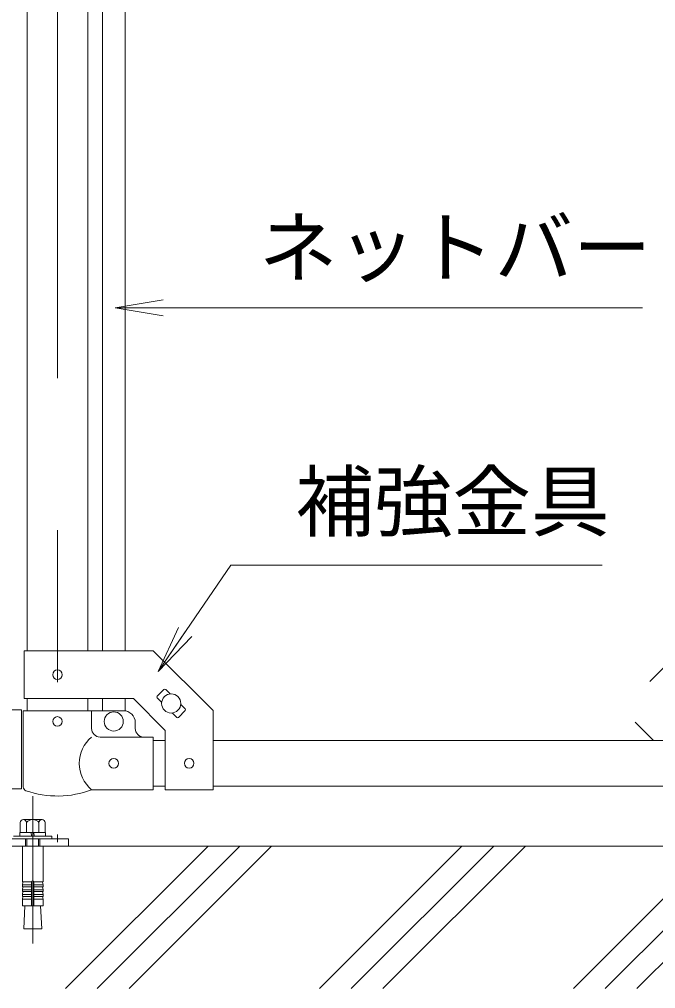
# Model space of a CAD drawing. Units: millimetres, scale not verified. Extents: x -4200 to 4200, y -2970 to 2970.
# Drawn here: x -2568 to -2036, y -508 to 302 of the extents above; entities that cross this region are included whole.
import ezdxf
from ezdxf.enums import TextEntityAlignment as Align

# ---------------------------------------------------------------- set-up
doc = ezdxf.new("R2010")
doc.units = ezdxf.units.MM
doc.header["$LTSCALE"] = 20
doc.linetypes.add('USER1', pattern=[50.8, 31.75, -6.35, 6.35, -6.35])
for name, color, linetype, lineweight in [('0-1_D-STR-TXT', 7, 'Continuous', 9), ('0-2_D-BMK', 2, 'USER1', 13), ('0-3_D-STR1', 1, 'Continuous', 18), ('0-4_D-STR3', 3, 'Continuous', 13), ('0-6_0', 3, 'Continuous', 18), ('0-7_D-STR2', 7, 'Continuous', 9), ('0-9_D-BGD', 7, 'Continuous', 9)]:
    doc.layers.add(name, color=color, linetype=linetype, lineweight=lineweight)
doc.styles.add('ＭＳ ゴシック', font='')
doc.styles.get('ＭＳ ゴシック').set_extended_font_data('MS Gothic')

# ---------------------------------------------------------------- blocks, each defined once
blk = doc.blocks.new('_Open')
at = {"layer": '0-6_0', "color": 7, "lineweight": 9}
blk.add_line((-20, 3.33), (0, 0), dxfattribs=at)
blk.add_lwpolyline([(-20, -3.33), (0, 0), (-20, 0)], dxfattribs=at)

msp = doc.modelspace()

# ---------------------------------------------------------------- linework, layer by layer
at = {"layer": '0-1_D-STR-TXT'}
msp.add_line((-2047.05, 60.69), (-2485.64, 60.69), dxfattribs=at)
msp.add_lwpolyline([(-2080.99, -154.05), (-2391.05, -154.05), (-2450.76, -241.19)], dxfattribs=at)
at = {"layer": '0-2_D-BMK'}
for p, q in [((-2535.9, 1653.1), (-2535.9, -385.29)), ((-2556.55, -347.03), (-2556.55, -470.04))]:
    msp.add_line(p, q, dxfattribs=at)
at = {"layer": '0-3_D-STR1'}
for p, q in [((-2561.3, 611.37), (-2561.3, -225.58)), ((-2510.5, 611.37), (-2510.5, -225.58)), ((-2561.3, -265.58), (-2561.3, -275.63)), ((-2510.5, -265.58), (-2510.5, -275.63)), ((-2455.9, -300.63), (-2445.9, -300.63)), ((-2405.9, -300.63), (-1806.7, -300.63)), ((-2455.9, -338.63), (-2445.9, -338.63)), ((-2405.9, -338.63), (-1806.7, -338.63))]:
    msp.add_line(p, q, dxfattribs=at)
at = {"layer": '0-4_D-STR3'}
for p, q in [((-2498.4, 608.87), (-2498.4, -225.58)), ((-2479.4, 608.87), (-2479.4, -225.58)), ((-2563.6, -265.58), (-2563.6, -225.58)), ((-2452.56, -263.57), (-2446.91, -257.92)), ((-2445.49, -257.92), (-2441.78, -261.63)), ((-2563.6, -265.58), (-2472.46, -265.58)), ((-2498.4, -265.58), (-2498.4, -275.63)), ((-2479.4, -265.58), (-2479.4, -275.63)), ((-2472.46, -265.58), (-2445.9, -292.15)), ((-2452.56, -264.99), (-2448.85, -268.7)), ((-2565.85, -274.93), (-2656.55, -274.93)), ((-2565.85, -274.93), (-2565.85, -340.93)), ((-2432.94, -270.46), (-2429.23, -274.18)), ((-2564.45, -275.63), (-2507.35, -275.63)), ((-2564.45, -275.63), (-2564.45, -339.33)), ((-2507.35, -275.63), (-2507.35, -290.63)), ((-2507.35, -275.63), (-2480.9, -275.63)), ((-2440.02, -277.53), (-2436.3, -281.25)), ((-2434.89, -281.25), (-2429.23, -275.59)), ((-2405.9, -341.83), (-2405.9, -275.58)), ((-2470.9, -290.63), (-2470.9, -285.63)), ((-2455.9, -297.63), (-2500.35, -297.63)), ((-2455.9, -341.63), (-2455.9, -297.63)), ((-2445.9, -341.83), (-2445.9, -292.15)), ((-2565.85, -340.93), (-2681.55, -340.93)), ((-2455.9, -341.63), (-2507.35, -341.63)), ((-2445.9, -341.83), (-2405.9, -341.83)), ((-2566.94, -369.03), (-2566.94, -377.33)), ((-2548.75, -366.53), (-2564.34, -366.53)), ((-2562.55, -366.53), (-2550.55, -366.53)), ((-2561.74, -377.33), (-2561.74, -369.03)), ((-2551.35, -377.33), (-2551.35, -369.03)), ((-2546.15, -377.33), (-2546.15, -369.03)), ((-2540.55, -380.33), (-2572.55, -380.33)), ((-2545.8, -377.33), (-2567.3, -377.33)), ((-2567.3, -377.33), (-2567.3, -380.33)), ((-2567.3, -380.33), (-2545.8, -380.33)), ((-2566.94, -377.33), (-2546.15, -377.33)), ((-2558.05, -377.33), (-2557.24, -380.33)), ((-2555.05, -380.33), (-2555.85, -377.33)), ((-2545.8, -380.33), (-2545.8, -377.33)), ((-2540.55, -382.63), (-2540.55, -380.33)), ((-2562.54, -382.63), (-2562.54, -388.63)), ((-2561.46, -388.63), (-2561.46, -382.63)), ((-2551.62, -388.63), (-2551.62, -382.63)), ((-2550.54, -388.63), (-2550.54, -382.63)), ((-2565.2, -388.63), (-2565.2, -418.67)), ((-2547.9, -388.63), (-2547.9, -418.67)), ((-2557.55, -418.67), (-2565.2, -418.67)), ((-2565.2, -421.17), (-2564.76, -418.71)), ((-2557.55, -418.67), (-2557.55, -438.63)), ((-2555.55, -418.67), (-2547.9, -418.67)), ((-2555.55, -418.67), (-2555.55, -438.63)), ((-2547.9, -421.17), (-2548.33, -418.71)), ((-2565.2, -421.17), (-2557.55, -421.17)), ((-2565.2, -421.17), (-2565.2, -422.67)), ((-2565.2, -422.67), (-2557.55, -422.67)), ((-2565.2, -425.17), (-2564.76, -422.71)), ((-2565.2, -425.17), (-2557.55, -425.17)), ((-2565.2, -425.17), (-2565.2, -426.67)), ((-2565.2, -426.67), (-2557.55, -426.67)), ((-2565.2, -429.17), (-2564.76, -426.71)), ((-2547.9, -421.17), (-2555.55, -421.17)), ((-2547.9, -422.67), (-2555.55, -422.67)), ((-2547.9, -425.17), (-2555.55, -425.17)), ((-2547.9, -426.67), (-2555.55, -426.67)), ((-2547.9, -425.17), (-2548.33, -422.71)), ((-2547.9, -429.17), (-2548.33, -426.71)), ((-2547.9, -421.17), (-2547.9, -422.67)), ((-2547.9, -425.17), (-2547.9, -426.67)), ((-2565.2, -429.17), (-2557.55, -429.17)), ((-2565.2, -429.17), (-2565.2, -430.67)), ((-2565.2, -433.13), (-2564.76, -430.67)), ((-2565.2, -430.67), (-2557.55, -430.67)), ((-2565.2, -433.13), (-2557.55, -433.13)), ((-2565.2, -433.13), (-2565.2, -438.63)), ((-2547.9, -429.17), (-2555.55, -429.17)), ((-2547.9, -430.67), (-2555.55, -430.67)), ((-2547.9, -433.13), (-2555.55, -433.13)), ((-2547.9, -433.13), (-2548.33, -430.67)), ((-2547.9, -429.17), (-2547.9, -430.67)), ((-2547.9, -433.13), (-2547.9, -438.63)), ((-2565.2, -438.63), (-2547.9, -438.63)), ((-2563.04, -438.63), (-2564.12, -457.73)), ((-2550.05, -438.63), (-2548.97, -457.73)), ((-2548.97, -457.73), (-2564.12, -457.73))]:
    msp.add_line(p, q, dxfattribs=at)
msp.add_lwpolyline([(-2563.6, -225.58), (-2455.9, -225.58), (-2405.9, -275.58)], dxfattribs=at)
msp.add_lwpolyline([(-2676.55, -388.63), (-2526.55, -388.63), (-2526.55, -382.63), (-2676.55, -382.63)], close=True, dxfattribs=at)
for centre, radius in [((-2535.9, -245.58), 4), ((-2440.9, -269.58), 8), ((-2535.9, -284.63), 4), ((-2488.9, -284.63), 8), ((-2425.9, -319.58), 4), ((-2488.9, -319.63), 4)]:
    msp.add_circle(centre, radius, dxfattribs=at)
for centre, radius, start, end in [((-2446.2, -258.62), 1, 45, 135), ((-2451.86, -264.28), 1, 135, 225), ((-2429.94, -274.89), 1, 315, 45), ((-2480.9, -285.63), 10, 0, 90), ((-2435.59, -280.54), 1, 225, 315), ((-2500.35, -290.63), 7, 180, 270), ((-2463.9, -290.63), 7, 180, 270), ((-2489.15, -319.63), 28.55, 129.59418, 230.40582), ((-2561.15, -339.33), 3.3, 180, 250.77949), ((-2535.9, -266.9), 80, 250.77949, 290.9084), ((-2564.34, -369.13), 2.6, 2.20423, 177.79577), ((-2556.55, -373.18), 6.65, 38.61324, 141.38676), ((-2548.75, -369.13), 2.6, 2.20423, 177.79577), ((-2556.55, -418.67), 1, 0, 180)]:
    msp.add_arc(centre, radius, start, end, dxfattribs=at)
at = {"layer": '0-7_D-STR2'}
for p, q in [((-2041.06, -251.36), (-1733.2, 56.5)), ((-2037.89, -300.63), (-2053.36, -285.17))]:
    msp.add_line(p, q, dxfattribs=at)
at = {"layer": '0-9_D-BGD'}
for p, q in [((-1251.55, -388.63), (-2951.55, -388.63)), ((-2529.14, -507.69), (-2410.08, -388.63)), ((-2502.62, -507.69), (-2383.56, -388.63)), ((-2476.11, -507.69), (-2357.05, -388.63)), ((-2317.01, -507.69), (-2197.95, -388.63)), ((-2290.49, -507.69), (-2171.43, -388.63)), ((-2263.97, -507.69), (-2144.91, -388.63)), ((-2104.88, -507.69), (-1985.81, -388.63)), ((-2078.36, -507.69), (-1959.3, -388.63)), ((-2051.84, -507.69), (-1932.78, -388.63))]:
    msp.add_line(p, q, dxfattribs=at)

# ---------------------------------------------------------------- block references
at = {"layer": '0-1_D-STR-TXT', "xscale": 2, "yscale": 2}
for p, rotation in [((-2487.64, 60.69), 180), ((-2451.89, -242.84), 235.58239)]:
    msp.add_blockref('_Open', p, dxfattribs=dict(at, rotation=rotation))

# ---------------------------------------------------------------- texts
at = {"layer": '0-1_D-STR-TXT', "style": 'ＭＳ ゴシック'}
for s, p in [('ネットバー', (-2367.61, 72.64)), ('補強金具', (-2337.08, -139.43))]:
    msp.add_text(s, height=48.09, dxfattribs=at).set_placement(p, align=Align.BOTTOM_LEFT)

doc.saveas('drawing.dxf')
